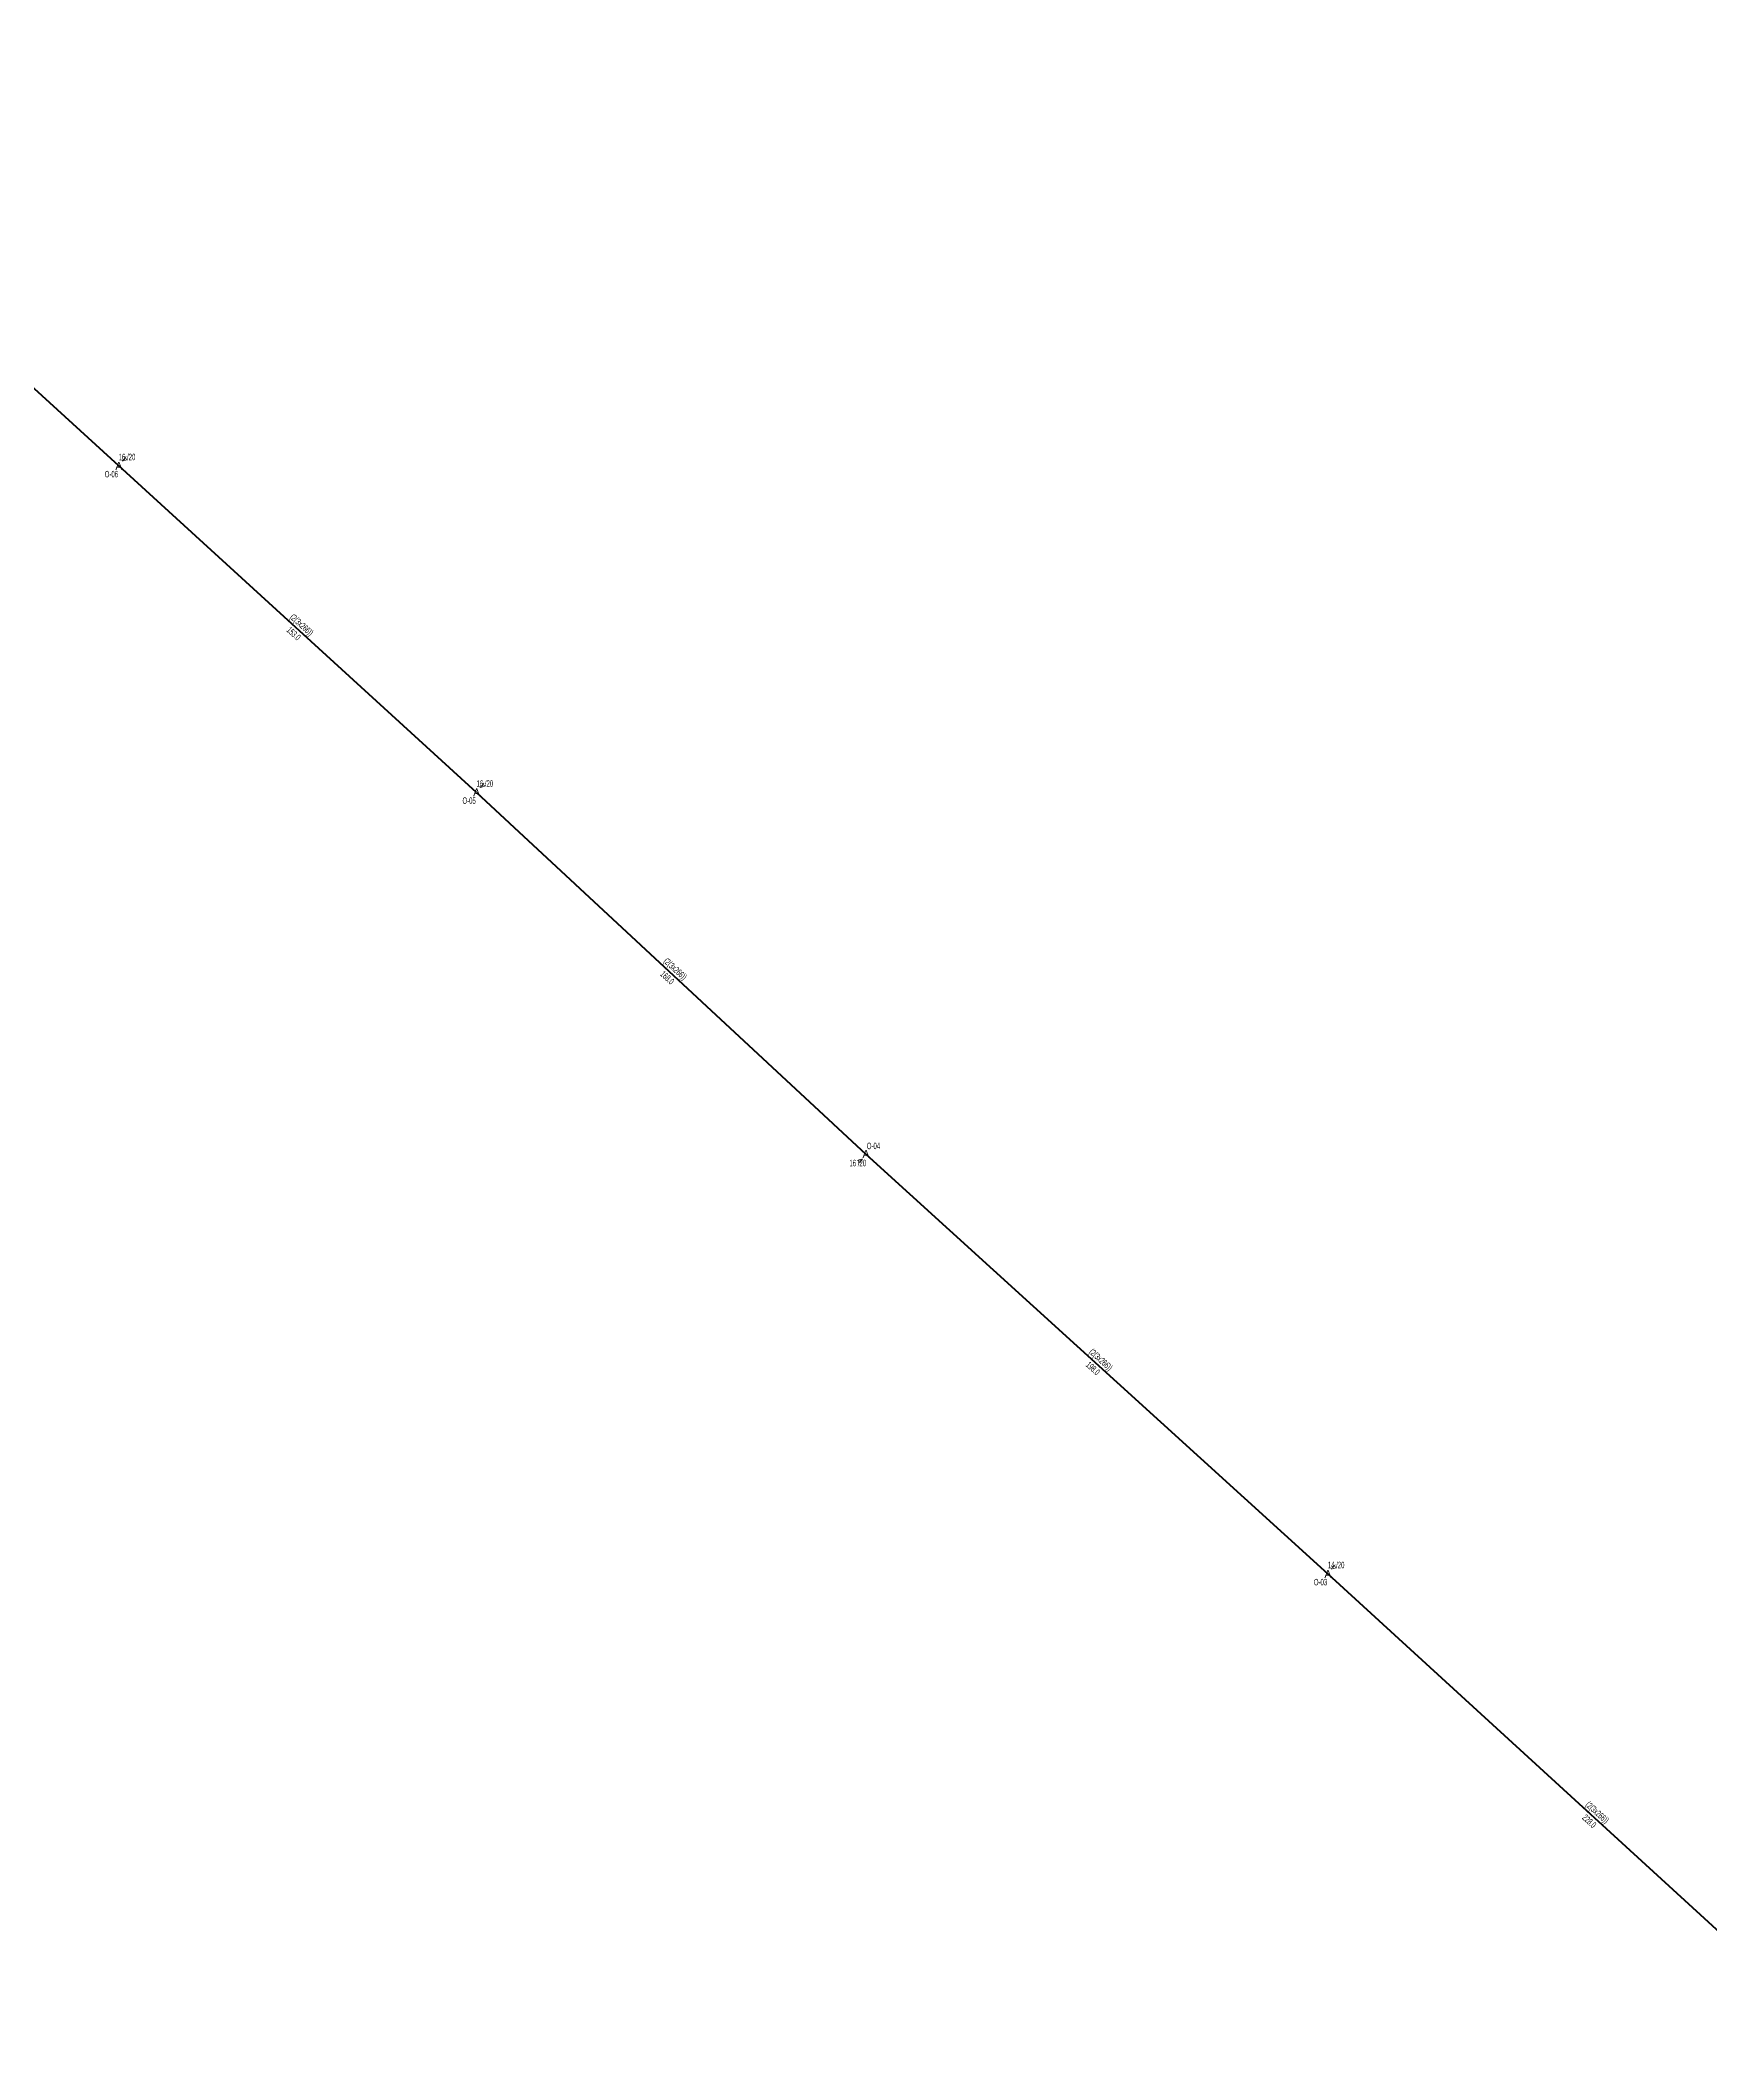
# Model space of a CAD drawing. Header units: millimetres. Extents: x 367507 to 373457, y 4068694 to 4074327.
# Drawn here: x 368727 to 369256, y 4069482 to 4070121 of the extents above; entities that cross this region are included whole.
import ezdxf
from ezdxf.enums import TextEntityAlignment as Align

# ---------------------------------------------------------------- set-up
doc = ezdxf.new("R2010")
doc.units = ezdxf.units.MM
doc.layers.add('DIREK_ENH_MEVCUT', color=6, linetype='Continuous', lineweight=25)
doc.layers.add('HAT_OG_HAVAI_MEVCUT', color=48, linetype='Continuous', lineweight=70)
doc.styles.add('Direk', font='B_CAD')
doc.styles.get("Standard").update_dxf_attribs({"font": 'Arial'})

msp = doc.modelspace()

# ---------------------------------------------------------------- linework, layer by layer
at = {"layer": 'HAT_OG_HAVAI_MEVCUT'}
for p, q in [((368751.91, 4069986.31), (368604.15, 4070121.1)), ((368865.21, 4069882.91), (368751.91, 4069986.31)), ((368865.21, 4069882.91), (368988.51, 4069768.38)), ((368988.51, 4069768.38), (369134.8, 4069635.38)), ((369134.8, 4069635.38), (369302.87156, 4069481.56323))]:
    msp.add_line(p, q, dxfattribs=at)

# ---------------------------------------------------------------- texts
at = {"layer": 'DIREK_ENH_MEVCUT', "linetype": 'ByBlock', "style": 'Direk'}
for p in [(368751.91, 4069986.31), (368865.21, 4069882.91), (368988.51, 4069768.38), (369134.8, 4069635.38)]:
    msp.add_text('A', height=2.5, dxfattribs=at).set_placement(p, align=Align.MIDDLE_CENTER)
at = {"layer": 'DIREK_ENH_MEVCUT', "linetype": 'ByBlock', "width": 0.53}
for s, p in [('16 /20', (368754.501152, 4069989.149861)), ('O-06', (368749.550934, 4069983.724501)), ('16 /20', (368867.815072, 4069885.739404)), ('O-05', (368862.839306, 4069880.335158)), ('O-04', (368990.878252, 4069770.957088)), ('16 /20', (368985.907852, 4069765.54839)), ('14 /20', (369137.390718, 4069638.220185)), ('O-03', (369132.441296, 4069632.79417))]:
    msp.add_text(s, height=2.05, dxfattribs=at).set_placement(p, align=Align.MIDDLE_CENTER)
at = {"layer": 'DIREK_ENH_MEVCUT', "color": 32, "linetype": 'ByBlock', "style": 'Direk'}
for rotation, p in [(137.62199, (368753.797253, 4069988.378399)), (137.363792, (368867.106555, 4069884.969874)), (317.418096, (368986.615398, 4069766.31833)), (137.630021, (369136.686963, 4069637.448664))]:
    msp.add_text('4', height=2, rotation=rotation, dxfattribs=at).set_placement(p, align=Align.MIDDLE_CENTER)
at = {"layer": 'HAT_OG_HAVAI_MEVCUT', "lineweight": 30, "width": 0.53}
for rotation, p in [(317.615755, (368809.132984, 4069935.237845, 184375.955)), (317.11183, (368927.438484, 4069826.267781, 184494.255)), (317.724362, (369062.226793, 4069702.50893, 184567.4)), (317.535681, (369219.409641, 4069559.098658, 184651.43578))]:
    msp.add_text('(2(3x266))', height=2.05, rotation=rotation, dxfattribs=at).set_placement(p, align=Align.CENTER)
for s, rotation, p in [('153.0', 317.615755, (368807.987016, 4069933.982155, 184375.955)), ('168.0', 317.11183, (368926.281516, 4069825.022219, 184494.255)), ('198.0', 317.724362, (369061.083207, 4069701.25107, 184567.4)), ('228.0', 317.535681, (369218.261919, 4069557.844572, 184651.43578))]:
    msp.add_text(s, height=2.05, rotation=rotation, dxfattribs=at).set_placement(p, align=Align.TOP_CENTER)

doc.saveas('drawing.dxf')
